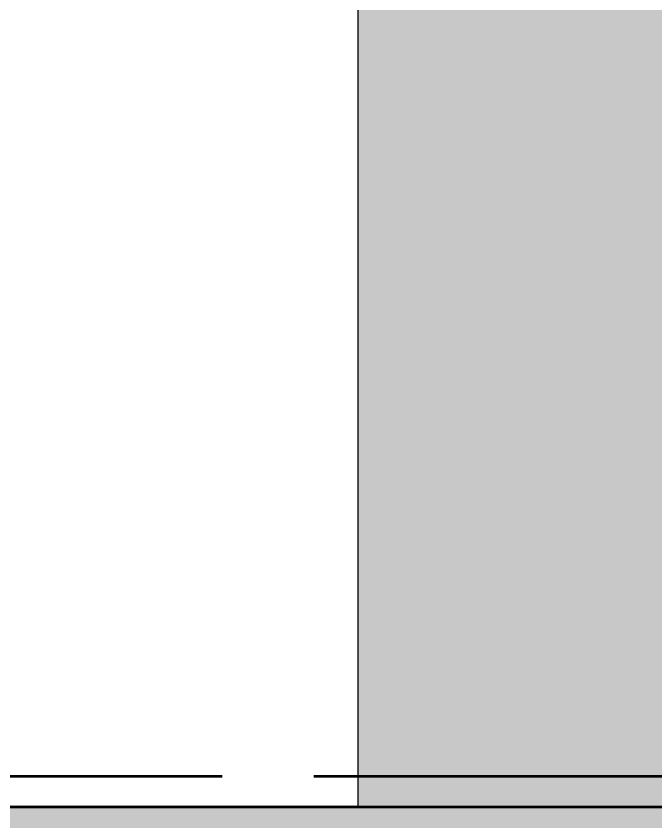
# Model space of a CAD drawing. Header units: millimetres. Extents: x -3624 to 23123, y -5396 to 3729.
# Drawn here: x 9653 to 10392, y 763 to 1694 of the extents above; entities that cross this region are included whole.
import ezdxf

# ---------------------------------------------------------------- set-up
doc = ezdxf.new("R2010")
doc.units = ezdxf.units.MM
doc.linetypes.add('DASH_494_106', pattern=[599.722222, 493.888889, -105.833333])
for name, color, linetype in [('GEOFAB', 5, 'Continuous'), ('MANHOLES', 7, 'Continuous'), ('MODULE_ART', 7, 'Continuous'), ('TANK', 7, 'Continuous')]:
    doc.layers.add(name, color=color, linetype=linetype)

# ---------------------------------------------------------------- blocks, each defined once
blk = doc.blocks.new('atlancube_face')
at = {"true_color": 0x000000}
blk.add_solid([(-1.79, -1.79), (1151.79, -1.79), (-1.79, 781.79), (1151.79, 781.79)], dxfattribs=at)

msp = doc.modelspace()

# ---------------------------------------------------------------- linework, layer by layer
at = {"layer": 'GEOFAB', "color": 5, "linetype": 'DASH_494_106', "lineweight": 53}
msp.add_lwpolyline([(-35.28, -35.28), (21885.28, -35.28), (21885.28, 815.28), (-35.28, 815.28)], close=True, dxfattribs=at)
at = {"layer": 'MANHOLES', "lineweight": 30}
msp.add_lwpolyline([(10047.5, 780), (10647.5, 780), (10647.5, 2780), (10047.5, 2780)], close=True, dxfattribs=at)
msp.add_lwpolyline([(10047.5, 780), (10647.5, 780), (10647.5, 2780), (10047.5, 2780)], close=True, dxfattribs=at)
msp.add_lwpolyline([(10047.5, 780), (10647.5, 780), (10647.5, 2780), (10047.5, 2780)], close=True, dxfattribs=at)
msp.add_lwpolyline([(10047.5, 780), (10647.5, 780), (10647.5, 2780), (10047.5, 2780)], close=True, dxfattribs=at)
at = {"layer": 'MANHOLES', "true_color": 0xb8b8b8}
msp.add_solid([(10047.5, 780), (10647.5, 780), (10047.5, 2780), (10647.5, 2780)], dxfattribs=at)
msp.add_solid([(10047.5, 780), (10647.5, 780), (10047.5, 2780), (10647.5, 2780)], dxfattribs=at)
msp.add_solid([(10047.5, 780), (10647.5, 780), (10047.5, 2780), (10647.5, 2780)], dxfattribs=at)
msp.add_solid([(10047.5, 780), (10647.5, 780), (10047.5, 2780), (10647.5, 2780)], dxfattribs=at)
at = {"layer": 'TANK', "lineweight": 53}
msp.add_lwpolyline([(0, 0), (21850, 0), (21850, 780), (0, 780)], close=True, dxfattribs=at)

# ---------------------------------------------------------------- block references
at = {"layer": 'MODULE_ART'}
for p in [(9200, 0), (10350, 0)]:
    msp.add_blockref('atlancube_face', p, dxfattribs=at)

doc.saveas('drawing.dxf')
